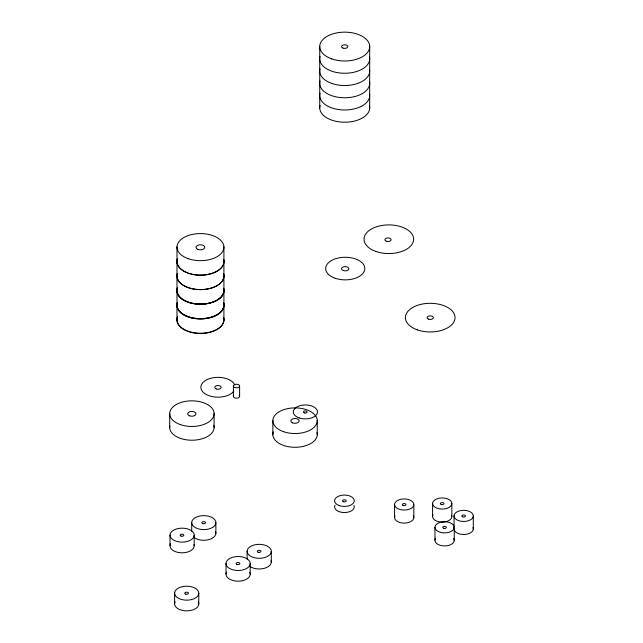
<?xml version="1.0" encoding="UTF-8"?>
<svg xmlns="http://www.w3.org/2000/svg" width="643" height="643" viewBox="0 0 643 643"><rect width="100%" height="100%" fill="white"/><g stroke="black" fill="none" stroke-linecap="round" stroke-linejoin="round"><path stroke-width="0.96" d="M473.296 516.024A9.637 5.562 0 0 1 458.66 520.645A9.637 5.562 0 0 1 459.046 511.016A9.637 5.562 0 0 1 473.296 516.024L473.296 529.06M454.223 527.453A9.637 5.562 0 0 1 439.587 532.074A9.637 5.562 0 0 1 439.965 522.446A9.637 5.562 0 0 1 454.223 527.453L454.223 540.49M454.038 515.766L454.038 528.803M451.844 503.638A9.637 5.562 0 0 1 437.2 508.259A9.637 5.562 0 0 1 437.586 498.63A9.637 5.562 0 0 1 451.844 503.638L451.844 516.675M434.957 527.196L434.957 540.233M432.578 503.381L432.578 516.417M413.835 504.634A9.637 5.562 0 0 1 399.199 509.256A9.637 5.562 0 0 1 399.576 499.627A9.637 5.562 0 0 1 413.835 504.634L413.835 517.671M394.569 504.377L394.569 517.422M369.693 46.192L369.685 108.128M319.732 46.24L319.732 108.177M317.248 420.377L317.256 434.764M272.849 420.418L272.849 434.805M271.298 551.421A12.088 6.977 0 0 1 253.012 557.312A12.088 6.977 0 0 1 253.326 545.224A12.088 6.977 0 0 1 271.298 551.421L271.298 562.111M250.191 563.614A12.088 6.977 0 0 1 231.898 569.497A12.088 6.977 0 0 1 232.219 557.409A12.088 6.977 0 0 1 250.191 563.614L250.191 574.295M247.121 551.212L247.121 558.984M239.606 386.009L239.606 396.313M233.377 386.065L233.377 396.369M226.014 563.397L226.014 574.086M223.909 246.767L223.909 320.262M215.879 522.719A12.088 6.977 0 0 1 197.586 528.61A12.088 6.977 0 0 1 197.907 516.522A12.088 6.977 0 0 1 215.879 522.719L215.879 533.409M214.103 413.312L214.103 427.699M198.783 593.288A12.088 6.977 0 0 1 180.49 599.172A12.088 6.977 0 0 1 180.812 587.091A12.088 6.977 0 0 1 198.783 593.288L198.783 603.978M194.178 535.249A12.088 6.977 0 0 1 175.893 541.133A12.088 6.977 0 0 1 176.206 529.044A12.088 6.977 0 0 1 194.178 535.249L194.178 545.931M191.702 522.51L191.702 531.255M176.986 246.808L176.986 320.302M174.607 593.079L174.607 603.769M170.009 535.032L170.009 545.722M169.704 413.353L169.704 427.74M198.349 602.009A12.088 6.977 0 0 1 186.51 610.85A12.088 6.977 0 0 1 175.153 601.8M215.437 531.44A12.088 6.977 0 0 1 209.039 539.59A12.088 6.977 0 0 1 194.001 537.403M193.945 544.452A12.088 6.977 0 0 1 181.479 552.795A12.088 6.977 0 0 1 170.548 543.761M249.749 572.326A12.088 6.977 0 0 1 237.918 581.176A12.088 6.977 0 0 1 226.553 572.125M271.065 560.624A12.088 6.977 0 0 1 264.458 568.291A12.088 6.977 0 0 1 249.958 566.491M413.24 515.622A9.637 5.562 0 0 1 404.455 523.105A9.637 5.562 0 0 1 395.003 515.895M353.947 505.414A9.846 5.683 0 0 1 344.198 512.535A9.846 5.683 0 0 1 335.027 505.165M451.531 515.139A9.637 5.562 0 0 1 441.99 522.108A9.637 5.562 0 0 1 433.012 514.89M453.628 538.432A9.637 5.562 0 0 1 444.369 545.923A9.637 5.562 0 0 1 435.721 538.191M472.991 527.525A9.637 5.562 0 0 1 463.908 534.494A9.637 5.562 0 0 1 454.239 527.799M233.843 391.121A17.168 9.91 0 0 1 206.909 394.81A17.168 9.91 0 0 1 208.903 378.864A17.168 9.91 0 0 1 234.639 384.755M239.011 395.284A3.111 1.8 0 0 1 238.714 397.607A3.111 1.8 0 0 1 234.695 397.808A3.111 1.8 0 0 1 233.69 395.558M316.975 432.426A22.208 12.82 0 0 1 294.542 447.287A22.208 12.82 0 0 1 273.315 431.847M213.83 425.361A22.208 12.82 0 0 1 192.426 440.222A22.208 12.82 0 0 1 169.84 425.955M223.619 317.529A23.47 13.551 0 0 1 199.909 333.235A23.47 13.551 0 0 1 177.476 316.919M223.619 302.893A23.47 13.551 0 0 1 199.909 318.598A23.47 13.551 0 0 1 177.476 302.282M223.619 317.795A23.47 13.551 0 0 1 199.909 333.5A23.47 13.551 0 0 1 177.476 317.176M223.619 303.255A23.47 13.551 0 0 1 199.909 318.96A23.47 13.551 0 0 1 177.476 302.636M223.619 273.934A23.47 13.551 0 0 1 199.909 289.639A23.47 13.551 0 0 1 177.476 273.323A23.47 13.551 0 0 0 199.909 289.591A23.47 13.551 0 0 0 223.619 273.886M223.619 259.394A23.47 13.551 0 0 1 199.909 275.1A23.47 13.551 0 0 1 177.476 258.783M223.619 259.499A23.47 13.551 0 0 1 199.909 275.204A23.47 13.551 0 0 1 177.476 258.888M223.619 288.426A23.47 13.551 0 0 1 199.909 304.131A23.47 13.551 0 0 1 177.476 287.815M223.619 303.118A23.47 13.551 0 0 1 199.909 318.824A23.47 13.551 0 0 1 177.476 302.507M223.619 288.578A23.47 13.551 0 0 1 199.909 304.284A23.47 13.551 0 0 1 177.476 287.968M223.619 288.353A23.47 13.551 0 0 1 199.909 304.059A23.47 13.551 0 0 1 177.476 287.743M369.516 93.838A24.989 14.427 0 0 1 344.134 109.985A24.989 14.427 0 0 1 320.061 93.179M369.516 81.621A24.989 14.427 0 0 1 344.134 97.768A24.989 14.427 0 0 1 320.061 80.962M369.516 69.372A24.989 14.427 0 0 1 344.134 85.511A24.989 14.427 0 0 1 320.061 68.713M369.516 106.071A24.989 14.427 0 0 1 344.134 122.218A24.989 14.427 0 0 1 320.061 105.42M369.516 57.106A24.989 14.427 0 0 1 344.134 73.254A24.989 14.427 0 0 1 320.069 56.455M185.642 594.132A1.841 1.061 0 0 0 188.447 593.272A1.841 1.061 0 0 0 185.747 592.299A1.841 1.061 0 0 0 185.642 594.132M202.73 523.563A1.841 1.061 0 0 0 205.535 522.703A1.841 1.061 0 0 0 202.834 521.73A1.841 1.061 0 0 0 202.73 523.563M181.037 536.093A1.841 1.061 0 0 0 183.842 535.225A1.841 1.061 0 0 0 181.141 534.253A1.841 1.061 0 0 0 181.037 536.093M237.042 564.458A1.841 1.061 0 0 0 239.847 563.59A1.841 1.061 0 0 0 237.146 562.617A1.841 1.061 0 0 0 237.042 564.458M258.156 552.265A1.841 1.061 0 0 0 260.962 551.405A1.841 1.061 0 0 0 258.261 550.432A1.841 1.061 0 0 0 258.156 552.265M403.145 505.446A1.8 1.045 0 0 0 405.966 504.675A1.8 1.045 0 0 0 403.402 503.646A1.8 1.045 0 0 0 403.145 505.446M304.324 412.878A1.841 1.061 0 0 0 307.129 412.01A1.841 1.061 0 0 0 304.428 411.038A1.841 1.061 0 0 0 304.324 412.878M299.18 417.918A12.088 6.977 0 0 0 317.465 412.026A12.088 6.977 0 0 0 299.493 405.829A12.088 6.977 0 0 0 299.18 417.918M339.311 505.615A9.846 5.683 0 0 0 354.269 500.889A9.846 5.683 0 0 0 339.705 495.769A9.846 5.683 0 0 0 339.311 505.615M343.346 501.709A1.841 1.061 0 0 0 346.231 500.929A1.841 1.061 0 0 0 343.611 499.876A1.841 1.061 0 0 0 343.346 501.709M441.146 504.442A1.8 1.045 0 0 0 443.975 503.67A1.8 1.045 0 0 0 441.411 502.641A1.8 1.045 0 0 0 441.146 504.442M443.533 528.257A1.8 1.045 0 0 0 446.355 527.485A1.8 1.045 0 0 0 443.791 526.456A1.8 1.045 0 0 0 443.533 528.257M462.606 516.827A1.8 1.045 0 0 0 465.436 516.064A1.8 1.045 0 0 0 462.872 515.035A1.8 1.045 0 0 0 462.606 516.827M216.136 388.927A3.215 1.857 0 0 0 221.176 387.56A3.215 1.857 0 0 0 216.603 385.72A3.215 1.857 0 0 0 216.136 388.927M234.719 387.512A3.111 1.8 0 0 0 239.598 386.186A3.111 1.8 0 0 0 235.169 384.41A3.111 1.8 0 0 0 234.719 387.512M283.507 431.662A22.208 12.82 0 0 0 317.256 421.004A22.208 12.82 0 0 0 284.391 409.462A22.208 12.82 0 0 0 283.507 431.662M292.605 422.861A4.155 2.403 0 0 0 299.124 421.093A4.155 2.403 0 0 0 293.208 418.722A4.155 2.403 0 0 0 292.605 422.861M180.362 424.597A22.208 12.82 0 0 0 214.103 413.939A22.208 12.82 0 0 0 181.246 402.397A22.208 12.82 0 0 0 180.362 424.597M189.46 415.796A4.155 2.403 0 0 0 195.97 414.028A4.155 2.403 0 0 0 190.063 411.657A4.155 2.403 0 0 0 189.46 415.796M188.246 258.695A23.47 13.551 0 0 0 223.909 247.434A23.47 13.551 0 0 0 189.187 235.234A23.47 13.551 0 0 0 188.246 258.695M197.859 249.396A4.397 2.54 0 0 0 204.747 247.531A4.397 2.54 0 0 0 198.502 245.023A4.397 2.54 0 0 0 197.859 249.396M331.724 58.899A24.989 14.427 0 0 0 369.693 46.907A24.989 14.427 0 0 0 332.72 33.918A24.989 14.427 0 0 0 331.724 58.899M342.912 48.072A3.135 1.808 0 0 0 347.823 46.738A3.135 1.808 0 0 0 343.37 44.954A3.135 1.808 0 0 0 342.912 48.072M343.338 270.558A3.665 2.114 0 0 0 348.852 268.75A3.665 2.114 0 0 0 343.37 266.893A3.665 2.114 0 0 0 343.338 270.558M335.075 278.226A19.579 11.301 0 0 0 364.822 268.83A19.579 11.301 0 0 0 335.855 258.655A19.579 11.301 0 0 0 335.075 278.226M386.419 241.262A3.111 1.8 0 0 0 391.097 239.726A3.111 1.8 0 0 0 386.443 238.151A3.111 1.8 0 0 0 386.419 241.262M375.938 251.461A24.82 14.331 0 0 0 413.65 239.55A24.82 14.331 0 0 0 376.927 226.649A24.82 14.331 0 0 0 375.938 251.461M428.64 319.201A3.111 1.8 0 0 0 433.326 317.658A3.111 1.8 0 0 0 428.672 316.091A3.111 1.8 0 0 0 428.64 319.201M417.323 329.875A24.82 14.331 0 0 0 455.035 317.964A24.82 14.331 0 0 0 418.312 305.063A24.82 14.331 0 0 0 417.323 329.875"/></g></svg>
